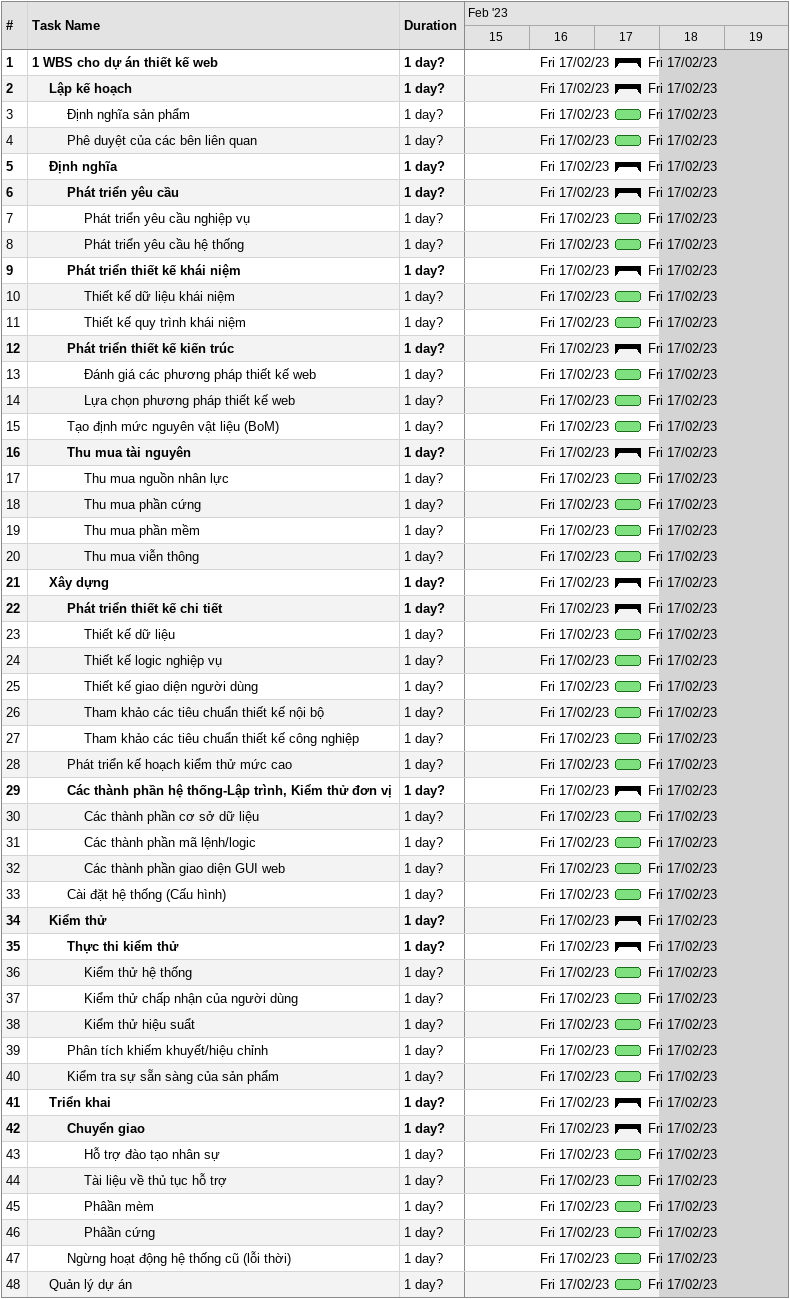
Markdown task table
| ID | Level | Task | Duration | Start | Finish |
|---|---|---|---|---|---|
| 1 | 1 | **1 WBS cho dự án thiết kế web** | 1d? | 2023-02-17 | 2023-02-17 |
| 2 | 2 | **Lập kế hoạch** | 1d? | 2023-02-17 | 2023-02-17 |
| 3 | 3 | Định nghĩa sản phẩm | 1d? | 2023-02-17 | 2023-02-17 |
| 4 | 3 | Phê duyệt của các bên liên quan | 1d? | 2023-02-17 | 2023-02-17 |
| 5 | 2 | **Định nghĩa** | 1d? | 2023-02-17 | 2023-02-17 |
| 6 | 3 | **Phát triển yêu cầu** | 1d? | 2023-02-17 | 2023-02-17 |
| 7 | 4 | Phát triển yêu cầu nghiệp vụ | 1d? | 2023-02-17 | 2023-02-17 |
| 8 | 4 | Phát triển yêu cầu hệ thống | 1d? | 2023-02-17 | 2023-02-17 |
| 9 | 3 | **Phát triển thiết kế khái niệm** | 1d? | 2023-02-17 | 2023-02-17 |
| 10 | 4 | Thiết kế dữ liệu khái niệm | 1d? | 2023-02-17 | 2023-02-17 |
| 11 | 4 | Thiết kế quy trình khái niệm | 1d? | 2023-02-17 | 2023-02-17 |
| 12 | 3 | **Phát triển thiết kế kiến trúc** | 1d? | 2023-02-17 | 2023-02-17 |
| 13 | 4 | Đánh giá các phương pháp thiết kế web | 1d? | 2023-02-17 | 2023-02-17 |
| 14 | 4 | Lựa chọn phương pháp thiết kế web | 1d? | 2023-02-17 | 2023-02-17 |
| 15 | 3 | Tạo định mức nguyên vật liệu (BoM) | 1d? | 2023-02-17 | 2023-02-17 |
| 16 | 3 | **Thu mua tài nguyên** | 1d? | 2023-02-17 | 2023-02-17 |
| 17 | 4 | Thu mua nguồn nhân lực | 1d? | 2023-02-17 | 2023-02-17 |
| 18 | 4 | Thu mua phần cứng | 1d? | 2023-02-17 | 2023-02-17 |
| 19 | 4 | Thu mua phần mềm | 1d? | 2023-02-17 | 2023-02-17 |
| 20 | 4 | Thu mua viễn thông | 1d? | 2023-02-17 | 2023-02-17 |
| 21 | 2 | **Xây dựng** | 1d? | 2023-02-17 | 2023-02-17 |
| 22 | 3 | **Phát triển thiết kế chi tiết** | 1d? | 2023-02-17 | 2023-02-17 |
| 23 | 4 | Thiết kế dữ liệu | 1d? | 2023-02-17 | 2023-02-17 |
| 24 | 4 | Thiết kế logic nghiệp vụ | 1d? | 2023-02-17 | 2023-02-17 |
| 25 | 4 | Thiết kế giao diện người dùng | 1d? | 2023-02-17 | 2023-02-17 |
| 26 | 4 | Tham khảo các tiêu chuẩn thiết kế nội bộ | 1d? | 2023-02-17 | 2023-02-17 |
| 27 | 4 | Tham khảo các tiêu chuẩn thiết kế công nghiệp | 1d? | 2023-02-17 | 2023-02-17 |
| 28 | 3 | Phát triển kế hoạch kiểm thử mức cao | 1d? | 2023-02-17 | 2023-02-17 |
| 29 | 3 | **Các thành phần hệ thống-Lập trình, Kiểm thử đơn vị** | 1d? | 2023-02-17 | 2023-02-17 |
| 30 | 4 | Các thành phần cơ sở dữ liệu | 1d? | 2023-02-17 | 2023-02-17 |
| 31 | 4 | Các thành phần mã lệnh/logic | 1d? | 2023-02-17 | 2023-02-17 |
| 32 | 4 | Các thành phần giao diện GUI web | 1d? | 2023-02-17 | 2023-02-17 |
| 33 | 3 | Cài đặt hệ thống (Cấu hình) | 1d? | 2023-02-17 | 2023-02-17 |
| 34 | 2 | **Kiểm thử** | 1d? | 2023-02-17 | 2023-02-17 |
| 35 | 3 | **Thực thi kiểm thử** | 1d? | 2023-02-17 | 2023-02-17 |
| 36 | 4 | Kiểm thử hệ thống | 1d? | 2023-02-17 | 2023-02-17 |
| 37 | 4 | Kiểm thử chấp nhận của người dùng | 1d? | 2023-02-17 | 2023-02-17 |
| 38 | 4 | Kiểm thử hiệu suẩt | 1d? | 2023-02-17 | 2023-02-17 |
| 39 | 3 | Phân tích khiếm khuyết/hiệu chỉnh | 1d? | 2023-02-17 | 2023-02-17 |
| 40 | 3 | Kiểm tra sự sẵn sàng của sản phẩm | 1d? | 2023-02-17 | 2023-02-17 |
| 41 | 2 | **Triển khai** | 1d? | 2023-02-17 | 2023-02-17 |
| 42 | 3 | **Chuyển giao** | 1d? | 2023-02-17 | 2023-02-17 |
| 43 | 4 | Hỗ trợ đào tạo nhân sự | 1d? | 2023-02-17 | 2023-02-17 |
| 44 | 4 | Tài liệu về thủ tục hỗ trợ | 1d? | 2023-02-17 | 2023-02-17 |
| 45 | 4 | Phâần mèm | 1d? | 2023-02-17 | 2023-02-17 |
| 46 | 4 | Phâần cứng | 1d? | 2023-02-17 | 2023-02-17 |
| 47 | 3 | Ngừng hoạt động hệ thống cũ (lỗi thời) | 1d? | 2023-02-17 | 2023-02-17 |
| 48 | 2 | Quản lý dự án | 1d? | 2023-02-17 | 2023-02-17 |
